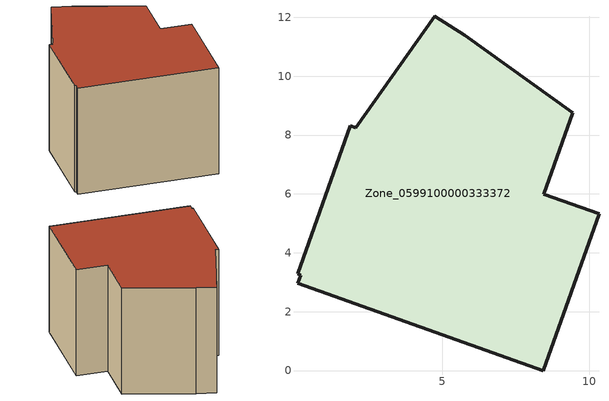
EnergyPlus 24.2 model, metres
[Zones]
Zone_0599100000333372
 floor ground (C_G): 8.45,5.99 10.33,5.32 8.44,0 0.09,2.96 0.2,3.24 0.1,3.28 1.89,8.31 2.08,8.25 4.75,12.03 5.78,11.38 9.44,8.77 z0.47
 wall outside (C_F): 0.09,2.96 8.44,0 10.33,5.32 8.45,5.99 9.44,8.77 5.78,11.38 4.75,12.03 2.08,8.25 1.89,8.31 0.1,3.28 0.2,3.24 0.09,2.96 z0.47:7.77
 roof outside (C_R): 0.2,3.24 0.09,2.96 8.44,0 10.33,5.32 8.45,5.99 9.44,8.77 5.78,11.38 4.75,12.03 2.08,8.25 1.89,8.31 0.1,3.28 z7.77
[BUILDING]
Pand.0599100000333372: North Axis=0; Terrain=City; Loads Convergence Tolerance Value=0.04; Temperature Convergence Tolerance Value=0.4; Solar Distribution=FullExterior; Maximum Number of Warmup Days=25; Minimum Number of Warmup Days=1
[Site:Location]
Rotterdam.The.Hague.AP_ZH_NLD Design_Conditions: Latitude=51.96; Longitude=4.45; Time Zone=1; Elevation=-4.5
[SITE:GROUNDTEMPERATURE:BUILDINGSURFACE]
18, 18, 18, 18, 18, 18, 18, 18, 18, 18, 18, 18
[MATERIAL] Thermal Absorptance=0.9; Solar Absorptance=0.7; Visible Absorptance=0.7
Name | Roughness | Thickness | Conductivity | Density | Specific Heat
G.TC.1975-1991 | MediumSmooth | 0.15 | 0.288461 | 540 | 1210
F.TC.1975-1991 | Rough | 0.3 | 0.230769 | 1920 | 840
R.TC.1975-1991 | MediumRough | 0.2 | 0.153846 | 1500 | 1000
[CONSTRUCTION]
C_G: G.TC.1975-1991
C_F: F.TC.1975-1991
C_R: R.TC.1975-1991
[ZONE]
Zone_0599100000333372: Type=1; Multiplier=1; Ceiling Height=Autocalculate; Volume=Autocalculate; Floor Area=autocalculate; Part of Total Floor Area=Yes
[ZONEINFILTRATION:DESIGNFLOWRATE]
Infil_Zone_0599100000333372: Zone or ZoneList or Space or SpaceList=Zone_0599100000333372; Schedule=AlwaysOn; Design Flow Rate Calculation Method=Flow/Area; Flow Rate per Floor Area=0.003; Constant Term Coefficient=1; Temperature Term Coefficient=0; Velocity Term Coefficient=0; Velocity Squared Term Coefficient=0
[HVACTEMPLATE:ZONE:IDEALLOADSAIRSYSTEM]
Zone_0599100000333372: Maximum Heating Supply Air Temperature=50; Minimum Cooling Supply Air Temperature=13; Maximum Heating Supply Air Humidity Ratio=0.0156; Minimum Cooling Supply Air Humidity Ratio=0.0077; Heating Limit=NoLimit; Cooling Limit=NoLimit; Dehumidification Control Type=ConstantSensibleHeatRatio; Cooling Sensible Heat Ratio=0.7; Dehumidification Setpoint=60; Humidification Control Type=None; Humidification Setpoint=30; Outdoor Air Method=None; Outdoor Air Flow Rate per Person=0.00944; Outdoor Air Flow Rate per Zone Floor Area=0; Outdoor Air Flow Rate per Zone=0; Demand Controlled Ventilation Type=None; Outdoor Air Economizer Type=NoEconomizer; Heat Recovery Type=None; Sensible Heat Recovery Effectiveness=0.7; Latent Heat Recovery Effectiveness=0.65
[ZONECONTROL:THERMOSTAT]
ThermostatControl_Zone_0599100000333372: Zone or ZoneList=Zone_0599100000333372; Control Type Schedule=DualSetpointControlType; Control 1=Thermostat_Zone_0599100000333372; Temperature Difference Between Cutout And Setpoint=0
[THERMOSTATSETPOINT:DUALSETPOINT]
Thermostat_Zone_0599100000333372: Heating Setpoint Temperature Schedule=HeatingSetpoint_Zone_0599100000333372; Cooling Setpoint Temperature Schedule=CoolingSetpoint_Zone_0599100000333372
[SCHEDULE:COMPACT]
HeatingSetpoint_Zone_0599100000333372: Through: 12/31, For: AllDays, Until: 24:00, 21
CoolingSetpoint_Zone_0599100000333372: Through: 12/31, For: AllDays, Until: 24:00, 24
DualSetpointControlType: Through: 12/31, For: AllDays, Until: 24:00, 4
AlwaysOn: Through: 12/31, For: AllDays, Until: 24:00, 1
